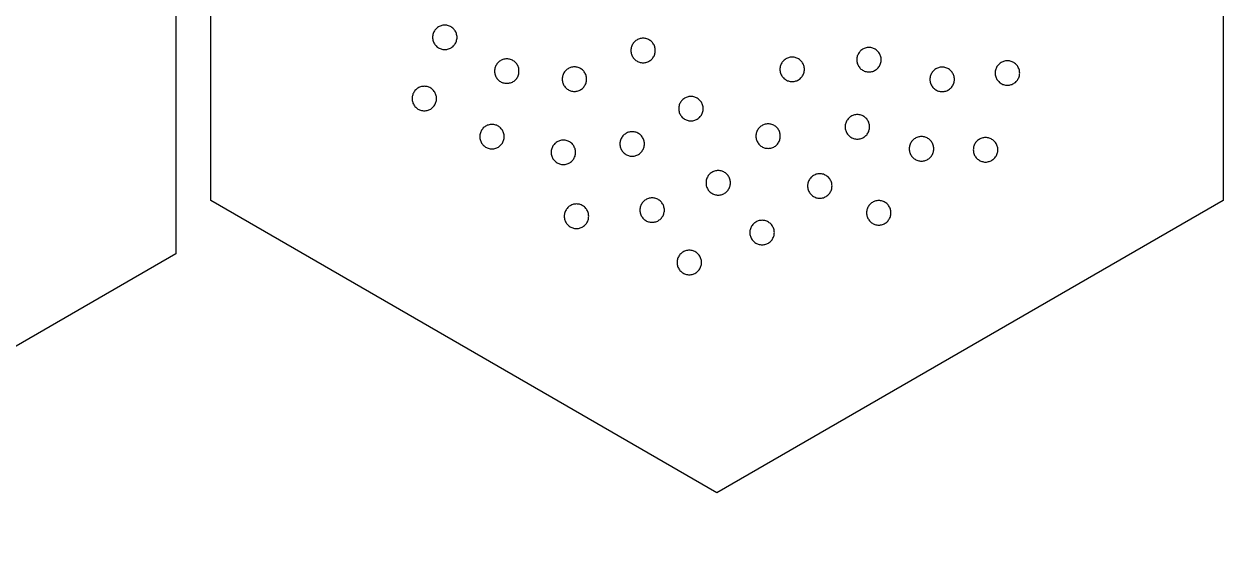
# Model space of a CAD drawing. Header units: millimetres. Extents: x 0 to 377, y 0 to 280.
# Drawn here: x 239.4 to 376.6, y 138.1 to 199.9 of the extents above; entities that cross this region are included whole.
import ezdxf

# ---------------------------------------------------------------- set-up
doc = ezdxf.new("R2010")
doc.units = ezdxf.units.MM
doc.layers.add('CUT', color=1, linetype='Continuous')

msp = doc.modelspace()

# ---------------------------------------------------------------- linework, layer by layer
at = {"layer": 'CUT'}
for points in [[(256.76, 173.6), (195.33, 138.13), (133.9, 173.6), (133.9, 244.53), (195.33, 280), (256.76, 244.53), (256.76, 173.6)], [(376.58, 179.7), (318.67, 146.27), (260.76, 179.7), (260.76, 246.57), (318.67, 280), (376.58, 246.57), (376.58, 179.7)], [(288.83, 197.84), (288.87, 197.95), (288.9, 198.05), (288.92, 198.16), (288.94, 198.27), (288.94, 198.38), (288.94, 198.49), (288.92, 198.6), (288.9, 198.71), (288.87, 198.81), (288.83, 198.92), (288.79, 199.01), (288.73, 199.11), (288.67, 199.2), (288.6, 199.29), (288.53, 199.37), (288.45, 199.44), (288.36, 199.51), (288.27, 199.57), (288.18, 199.63), (288.08, 199.67), (287.97, 199.71), (287.87, 199.74), (287.76, 199.76), (287.65, 199.78), (287.54, 199.78), (287.43, 199.78), (287.32, 199.76), (287.21, 199.74), (287.11, 199.71), (287, 199.67), (286.9, 199.63), (286.81, 199.57), (286.72, 199.51), (286.63, 199.44), (286.55, 199.37), (286.48, 199.29), (286.41, 199.2), (286.35, 199.11), (286.29, 199.01), (286.25, 198.92), (286.21, 198.81), (286.18, 198.71), (286.16, 198.6), (286.14, 198.49), (286.14, 198.38), (286.14, 198.27), (286.16, 198.16), (286.18, 198.05), (286.21, 197.95), (286.25, 197.84), (286.29, 197.74), (286.35, 197.65), (286.41, 197.56), (286.48, 197.47), (286.55, 197.39), (286.63, 197.31), (286.72, 197.25), (286.81, 197.19), (286.9, 197.13), (287, 197.09), (287.11, 197.05), (287.21, 197.02), (287.32, 197), (287.43, 196.98), (287.54, 196.98), (287.65, 196.98), (287.76, 197), (287.87, 197.02), (287.97, 197.05), (288.08, 197.09), (288.18, 197.13), (288.27, 197.19), (288.36, 197.25), (288.45, 197.31), (288.53, 197.39), (288.6, 197.47), (288.67, 197.56), (288.73, 197.65), (288.79, 197.74), (288.83, 197.84)], [(311.48, 196.24), (311.52, 196.34), (311.56, 196.44), (311.59, 196.55), (311.61, 196.66), (311.62, 196.77), (311.63, 196.88), (311.62, 196.99), (311.61, 197.1), (311.59, 197.2), (311.56, 197.31), (311.52, 197.41), (311.48, 197.51), (311.42, 197.61), (311.36, 197.7), (311.29, 197.79), (311.22, 197.87), (311.14, 197.94), (311.05, 198.01), (310.96, 198.07), (310.86, 198.12), (310.76, 198.17), (310.66, 198.21), (310.56, 198.24), (310.45, 198.26), (310.34, 198.27), (310.23, 198.28), (310.12, 198.27), (310.01, 198.26), (309.9, 198.24), (309.8, 198.21), (309.69, 198.17), (309.59, 198.12), (309.5, 198.07), (309.41, 198.01), (309.32, 197.94), (309.24, 197.87), (309.16, 197.79), (309.1, 197.7), (309.04, 197.61), (308.98, 197.51), (308.94, 197.41), (308.9, 197.31), (308.87, 197.2), (308.85, 197.1), (308.83, 196.99), (308.83, 196.88), (308.83, 196.77), (308.85, 196.66), (308.87, 196.55), (308.9, 196.44), (308.94, 196.34), (308.98, 196.24), (309.04, 196.15), (309.1, 196.05), (309.16, 195.97), (309.24, 195.89), (309.32, 195.81), (309.41, 195.74), (309.5, 195.68), (309.59, 195.63), (309.69, 195.58), (309.8, 195.55), (309.9, 195.52), (310.01, 195.49), (310.12, 195.48), (310.23, 195.48), (310.34, 195.48), (310.45, 195.49), (310.56, 195.52), (310.66, 195.55), (310.76, 195.58), (310.86, 195.63), (310.96, 195.68), (311.05, 195.74), (311.14, 195.81), (311.22, 195.89), (311.29, 195.97), (311.36, 196.05), (311.42, 196.15), (311.48, 196.24)], [(337.36, 195.28), (337.4, 195.39), (337.43, 195.49), (337.45, 195.6), (337.47, 195.71), (337.47, 195.82), (337.47, 195.93), (337.45, 196.04), (337.43, 196.15), (337.4, 196.25), (337.36, 196.35), (337.32, 196.45), (337.27, 196.55), (337.2, 196.64), (337.14, 196.73), (337.06, 196.81), (336.98, 196.88), (336.89, 196.95), (336.8, 197.01), (336.71, 197.07), (336.61, 197.11), (336.5, 197.15), (336.4, 197.18), (336.29, 197.2), (336.18, 197.21), (336.07, 197.22), (335.96, 197.21), (335.85, 197.2), (335.74, 197.18), (335.64, 197.15), (335.54, 197.11), (335.44, 197.07), (335.34, 197.01), (335.25, 196.95), (335.16, 196.88), (335.08, 196.81), (335.01, 196.73), (334.94, 196.64), (334.88, 196.55), (334.82, 196.45), (334.78, 196.35), (334.74, 196.25), (334.71, 196.15), (334.69, 196.04), (334.68, 195.93), (334.67, 195.82), (334.68, 195.71), (334.69, 195.6), (334.71, 195.49), (334.74, 195.39), (334.78, 195.28), (334.82, 195.18), (334.88, 195.09), (334.94, 195), (335.01, 194.91), (335.08, 194.83), (335.16, 194.75), (335.25, 194.69), (335.34, 194.63), (335.44, 194.57), (335.54, 194.53), (335.64, 194.49), (335.74, 194.46), (335.85, 194.44), (335.96, 194.42), (336.07, 194.42), (336.18, 194.42), (336.29, 194.44), (336.4, 194.46), (336.5, 194.49), (336.61, 194.53), (336.71, 194.57), (336.8, 194.63), (336.89, 194.69), (336.98, 194.75), (337.06, 194.83), (337.14, 194.91), (337.2, 195), (337.27, 195.09), (337.32, 195.18), (337.36, 195.28)], [(295.93, 193.98), (295.97, 194.08), (296, 194.19), (296.02, 194.3), (296.03, 194.41), (296.03, 194.52), (296.03, 194.63), (296.02, 194.74), (296, 194.84), (295.97, 194.95), (295.93, 195.05), (295.88, 195.15), (295.83, 195.25), (295.77, 195.34), (295.7, 195.43), (295.62, 195.51), (295.54, 195.58), (295.46, 195.65), (295.37, 195.71), (295.27, 195.76), (295.17, 195.81), (295.07, 195.85), (294.96, 195.88), (294.85, 195.9), (294.74, 195.91), (294.63, 195.92), (294.52, 195.91), (294.42, 195.9), (294.31, 195.88), (294.2, 195.85), (294.1, 195.81), (294, 195.76), (293.9, 195.71), (293.81, 195.65), (293.73, 195.58), (293.64, 195.51), (293.57, 195.43), (293.5, 195.34), (293.44, 195.25), (293.39, 195.15), (293.34, 195.05), (293.3, 194.95), (293.27, 194.84), (293.25, 194.74), (293.24, 194.63), (293.23, 194.52), (293.24, 194.41), (293.25, 194.3), (293.27, 194.19), (293.3, 194.08), (293.34, 193.98), (293.39, 193.88), (293.44, 193.79), (293.5, 193.69), (293.57, 193.61), (293.64, 193.53), (293.73, 193.45), (293.81, 193.38), (293.9, 193.32), (294, 193.27), (294.1, 193.22), (294.2, 193.19), (294.31, 193.16), (294.42, 193.13), (294.52, 193.12), (294.63, 193.12), (294.74, 193.12), (294.85, 193.13), (294.96, 193.16), (295.07, 193.19), (295.17, 193.22), (295.27, 193.27), (295.37, 193.32), (295.46, 193.38), (295.54, 193.45), (295.62, 193.53), (295.7, 193.61), (295.77, 193.69), (295.83, 193.79), (295.88, 193.88), (295.93, 193.98)], [(303.67, 193.06), (303.7, 193.17), (303.73, 193.27), (303.75, 193.38), (303.77, 193.49), (303.77, 193.6), (303.77, 193.71), (303.75, 193.82), (303.73, 193.93), (303.7, 194.03), (303.67, 194.14), (303.62, 194.24), (303.57, 194.33), (303.5, 194.42), (303.44, 194.51), (303.36, 194.59), (303.28, 194.66), (303.19, 194.73), (303.1, 194.79), (303.01, 194.85), (302.91, 194.89), (302.8, 194.93), (302.7, 194.96), (302.59, 194.98), (302.48, 195), (302.37, 195), (302.26, 195), (302.15, 194.98), (302.04, 194.96), (301.94, 194.93), (301.84, 194.89), (301.74, 194.85), (301.64, 194.79), (301.55, 194.73), (301.46, 194.66), (301.38, 194.59), (301.31, 194.51), (301.24, 194.42), (301.18, 194.33), (301.12, 194.24), (301.08, 194.14), (301.04, 194.03), (301.01, 193.93), (300.99, 193.82), (300.98, 193.71), (300.97, 193.6), (300.98, 193.49), (300.99, 193.38), (301.01, 193.27), (301.04, 193.17), (301.08, 193.06), (301.12, 192.96), (301.18, 192.87), (301.24, 192.78), (301.31, 192.69), (301.38, 192.61), (301.46, 192.54), (301.55, 192.47), (301.64, 192.41), (301.74, 192.35), (301.84, 192.31), (301.94, 192.27), (302.04, 192.24), (302.15, 192.22), (302.26, 192.2), (302.37, 192.2), (302.48, 192.2), (302.59, 192.22), (302.7, 192.24), (302.8, 192.27), (302.91, 192.31), (303.01, 192.35), (303.1, 192.41), (303.19, 192.47), (303.28, 192.54), (303.36, 192.61), (303.44, 192.69), (303.5, 192.78), (303.57, 192.87), (303.62, 192.96), (303.67, 193.06)], [(328.58, 194.18), (328.62, 194.28), (328.65, 194.39), (328.67, 194.5), (328.69, 194.61), (328.69, 194.72), (328.69, 194.83), (328.67, 194.94), (328.65, 195.04), (328.62, 195.15), (328.58, 195.25), (328.54, 195.35), (328.48, 195.45), (328.42, 195.54), (328.35, 195.63), (328.28, 195.71), (328.2, 195.78), (328.11, 195.85), (328.02, 195.91), (327.93, 195.96), (327.83, 196.01), (327.72, 196.05), (327.62, 196.08), (327.51, 196.1), (327.4, 196.11), (327.29, 196.12), (327.18, 196.11), (327.07, 196.1), (326.96, 196.08), (326.86, 196.05), (326.75, 196.01), (326.65, 195.96), (326.56, 195.91), (326.47, 195.85), (326.38, 195.78), (326.3, 195.71), (326.23, 195.63), (326.16, 195.54), (326.1, 195.45), (326.04, 195.35), (326, 195.25), (325.96, 195.15), (325.93, 195.04), (325.91, 194.94), (325.89, 194.83), (325.89, 194.72), (325.89, 194.61), (325.91, 194.5), (325.93, 194.39), (325.96, 194.28), (326, 194.18), (326.04, 194.08), (326.1, 193.99), (326.16, 193.89), (326.23, 193.81), (326.3, 193.73), (326.38, 193.65), (326.47, 193.58), (326.56, 193.52), (326.65, 193.47), (326.75, 193.42), (326.86, 193.39), (326.96, 193.36), (327.07, 193.33), (327.18, 193.32), (327.29, 193.32), (327.4, 193.32), (327.51, 193.33), (327.62, 193.36), (327.72, 193.39), (327.83, 193.42), (327.93, 193.47), (328.02, 193.52), (328.11, 193.58), (328.2, 193.65), (328.28, 193.73), (328.35, 193.81), (328.42, 193.89), (328.48, 193.99), (328.54, 194.08), (328.58, 194.18)], [(345.69, 192.94), (345.74, 193.04), (345.78, 193.14), (345.81, 193.25), (345.83, 193.35), (345.84, 193.46), (345.85, 193.57), (345.84, 193.68), (345.83, 193.79), (345.81, 193.9), (345.78, 194.01), (345.74, 194.11), (345.69, 194.21), (345.64, 194.3), (345.58, 194.4), (345.51, 194.48), (345.44, 194.56), (345.35, 194.64), (345.27, 194.71), (345.18, 194.77), (345.08, 194.82), (344.98, 194.87), (344.88, 194.9), (344.77, 194.93), (344.66, 194.96), (344.56, 194.97), (344.45, 194.97), (344.34, 194.97), (344.23, 194.96), (344.12, 194.93), (344.01, 194.9), (343.91, 194.87), (343.81, 194.82), (343.71, 194.77), (343.62, 194.71), (343.54, 194.64), (343.46, 194.56), (343.38, 194.48), (343.31, 194.4), (343.25, 194.3), (343.2, 194.21), (343.15, 194.11), (343.11, 194.01), (343.08, 193.9), (343.06, 193.79), (343.05, 193.68), (343.05, 193.57), (343.05, 193.46), (343.06, 193.35), (343.08, 193.25), (343.11, 193.14), (343.15, 193.04), (343.2, 192.94), (343.25, 192.84), (343.31, 192.75), (343.38, 192.66), (343.46, 192.58), (343.54, 192.51), (343.62, 192.44), (343.71, 192.38), (343.81, 192.33), (343.91, 192.28), (344.01, 192.24), (344.12, 192.21), (344.23, 192.19), (344.34, 192.18), (344.45, 192.17), (344.56, 192.18), (344.66, 192.19), (344.77, 192.21), (344.88, 192.24), (344.98, 192.28), (345.08, 192.33), (345.18, 192.38), (345.27, 192.44), (345.35, 192.51), (345.44, 192.58), (345.51, 192.66), (345.58, 192.75), (345.64, 192.84), (345.69, 192.94)], [(353.21, 193.76), (353.25, 193.87), (353.28, 193.97), (353.3, 194.08), (353.31, 194.19), (353.32, 194.3), (353.31, 194.41), (353.3, 194.52), (353.28, 194.63), (353.25, 194.73), (353.21, 194.83), (353.16, 194.93), (353.11, 195.03), (353.05, 195.12), (352.98, 195.21), (352.91, 195.29), (352.83, 195.36), (352.74, 195.43), (352.65, 195.49), (352.55, 195.55), (352.45, 195.59), (352.35, 195.63), (352.24, 195.66), (352.14, 195.68), (352.03, 195.69), (351.92, 195.7), (351.81, 195.69), (351.7, 195.68), (351.59, 195.66), (351.48, 195.63), (351.38, 195.59), (351.28, 195.55), (351.19, 195.49), (351.09, 195.43), (351.01, 195.36), (350.93, 195.29), (350.85, 195.21), (350.78, 195.12), (350.72, 195.03), (350.67, 194.93), (350.62, 194.83), (350.59, 194.73), (350.56, 194.63), (350.53, 194.52), (350.52, 194.41), (350.52, 194.3), (350.52, 194.19), (350.53, 194.08), (350.56, 193.97), (350.59, 193.87), (350.62, 193.76), (350.67, 193.66), (350.72, 193.57), (350.78, 193.48), (350.85, 193.39), (350.93, 193.31), (351.01, 193.23), (351.09, 193.17), (351.19, 193.1), (351.28, 193.05), (351.38, 193), (351.48, 192.97), (351.59, 192.94), (351.7, 192.92), (351.81, 192.9), (351.92, 192.9), (352.03, 192.9), (352.14, 192.92), (352.24, 192.94), (352.35, 192.97), (352.45, 193), (352.55, 193.05), (352.65, 193.1), (352.74, 193.17), (352.83, 193.23), (352.91, 193.31), (352.98, 193.39), (353.05, 193.48), (353.11, 193.57), (353.16, 193.66), (353.21, 193.76)], [(286.49, 190.84), (286.53, 190.95), (286.56, 191.05), (286.58, 191.16), (286.59, 191.27), (286.6, 191.38), (286.59, 191.49), (286.58, 191.6), (286.56, 191.7), (286.53, 191.81), (286.49, 191.91), (286.45, 192.01), (286.39, 192.11), (286.33, 192.2), (286.26, 192.29), (286.19, 192.37), (286.11, 192.44), (286.02, 192.51), (285.93, 192.57), (285.83, 192.63), (285.73, 192.67), (285.63, 192.71), (285.52, 192.74), (285.42, 192.76), (285.31, 192.77), (285.2, 192.78), (285.09, 192.77), (284.98, 192.76), (284.87, 192.74), (284.77, 192.71), (284.66, 192.67), (284.56, 192.63), (284.47, 192.57), (284.37, 192.51), (284.29, 192.44), (284.21, 192.37), (284.13, 192.29), (284.07, 192.2), (284, 192.11), (283.95, 192.01), (283.9, 191.91), (283.87, 191.81), (283.84, 191.7), (283.81, 191.6), (283.8, 191.49), (283.8, 191.38), (283.8, 191.27), (283.81, 191.16), (283.84, 191.05), (283.87, 190.95), (283.9, 190.84), (283.95, 190.74), (284, 190.65), (284.07, 190.56), (284.13, 190.47), (284.21, 190.39), (284.29, 190.31), (284.37, 190.25), (284.47, 190.18), (284.56, 190.13), (284.66, 190.08), (284.77, 190.05), (284.87, 190.02), (284.98, 190), (285.09, 189.98), (285.2, 189.98), (285.31, 189.98), (285.42, 190), (285.52, 190.02), (285.63, 190.05), (285.73, 190.08), (285.83, 190.13), (285.93, 190.18), (286.02, 190.25), (286.11, 190.31), (286.19, 190.39), (286.26, 190.47), (286.33, 190.56), (286.39, 190.65), (286.45, 190.74), (286.49, 190.84)], [(317, 189.68), (317.03, 189.79), (317.06, 189.89), (317.09, 190), (317.1, 190.11), (317.1, 190.22), (317.1, 190.33), (317.09, 190.44), (317.06, 190.55), (317.03, 190.65), (317, 190.76), (316.95, 190.86), (316.9, 190.95), (316.84, 191.04), (316.77, 191.13), (316.69, 191.21), (316.61, 191.28), (316.53, 191.35), (316.43, 191.41), (316.34, 191.47), (316.24, 191.51), (316.14, 191.55), (316.03, 191.58), (315.92, 191.6), (315.81, 191.62), (315.7, 191.62), (315.59, 191.62), (315.48, 191.6), (315.38, 191.58), (315.27, 191.55), (315.17, 191.51), (315.07, 191.47), (314.97, 191.41), (314.88, 191.35), (314.79, 191.28), (314.71, 191.21), (314.64, 191.13), (314.57, 191.04), (314.51, 190.95), (314.46, 190.86), (314.41, 190.76), (314.37, 190.65), (314.34, 190.55), (314.32, 190.44), (314.31, 190.33), (314.3, 190.22), (314.31, 190.11), (314.32, 190), (314.34, 189.89), (314.37, 189.79), (314.41, 189.68), (314.46, 189.58), (314.51, 189.49), (314.57, 189.4), (314.64, 189.31), (314.71, 189.23), (314.79, 189.16), (314.88, 189.09), (314.97, 189.03), (315.07, 188.97), (315.17, 188.93), (315.27, 188.89), (315.38, 188.86), (315.48, 188.84), (315.59, 188.82), (315.7, 188.82), (315.81, 188.82), (315.92, 188.84), (316.03, 188.86), (316.14, 188.89), (316.24, 188.93), (316.34, 188.97), (316.43, 189.03), (316.53, 189.09), (316.61, 189.16), (316.69, 189.23), (316.77, 189.31), (316.84, 189.4), (316.9, 189.49), (316.95, 189.58), (317, 189.68)], [(335.99, 187.5), (336.04, 187.6), (336.07, 187.71), (336.1, 187.81), (336.13, 187.92), (336.14, 188.03), (336.14, 188.14), (336.14, 188.25), (336.13, 188.36), (336.1, 188.47), (336.07, 188.57), (336.04, 188.68), (335.99, 188.78), (335.94, 188.87), (335.88, 188.96), (335.81, 189.05), (335.73, 189.13), (335.65, 189.2), (335.57, 189.27), (335.47, 189.33), (335.38, 189.39), (335.28, 189.43), (335.18, 189.47), (335.07, 189.5), (334.96, 189.52), (334.85, 189.54), (334.74, 189.54), (334.63, 189.54), (334.52, 189.52), (334.42, 189.5), (334.31, 189.47), (334.21, 189.43), (334.11, 189.39), (334.01, 189.33), (333.92, 189.27), (333.83, 189.2), (333.75, 189.13), (333.68, 189.05), (333.61, 188.96), (333.55, 188.87), (333.5, 188.78), (333.45, 188.68), (333.41, 188.57), (333.38, 188.47), (333.36, 188.36), (333.35, 188.25), (333.34, 188.14), (333.35, 188.03), (333.36, 187.92), (333.38, 187.81), (333.41, 187.71), (333.45, 187.6), (333.5, 187.5), (333.55, 187.41), (333.61, 187.32), (333.68, 187.23), (333.75, 187.15), (333.83, 187.08), (333.92, 187.01), (334.01, 186.95), (334.11, 186.89), (334.21, 186.85), (334.31, 186.81), (334.42, 186.78), (334.52, 186.76), (334.63, 186.74), (334.74, 186.74), (334.85, 186.74), (334.96, 186.76), (335.07, 186.78), (335.18, 186.81), (335.28, 186.85), (335.38, 186.89), (335.47, 186.95), (335.57, 187.01), (335.65, 187.08), (335.73, 187.15), (335.81, 187.23), (335.88, 187.32), (335.94, 187.41), (335.99, 187.5)], [(294.23, 186.49), (294.27, 186.59), (294.3, 186.7), (294.32, 186.8), (294.34, 186.91), (294.34, 187.02), (294.34, 187.13), (294.32, 187.24), (294.3, 187.35), (294.27, 187.46), (294.23, 187.56), (294.19, 187.66), (294.13, 187.75), (294.07, 187.85), (294.01, 187.93), (293.93, 188.01), (293.85, 188.09), (293.76, 188.16), (293.67, 188.22), (293.58, 188.27), (293.48, 188.32), (293.37, 188.35), (293.27, 188.38), (293.16, 188.41), (293.05, 188.42), (292.94, 188.42), (292.83, 188.42), (292.72, 188.41), (292.61, 188.38), (292.51, 188.35), (292.4, 188.32), (292.31, 188.27), (292.21, 188.22), (292.12, 188.16), (292.03, 188.09), (291.95, 188.01), (291.88, 187.93), (291.81, 187.85), (291.75, 187.75), (291.69, 187.66), (291.65, 187.56), (291.61, 187.46), (291.58, 187.35), (291.56, 187.24), (291.55, 187.13), (291.54, 187.02), (291.55, 186.91), (291.56, 186.8), (291.58, 186.7), (291.61, 186.59), (291.65, 186.49), (291.69, 186.39), (291.75, 186.29), (291.81, 186.2), (291.88, 186.11), (291.95, 186.03), (292.03, 185.96), (292.12, 185.89), (292.21, 185.83), (292.31, 185.78), (292.4, 185.73), (292.51, 185.69), (292.61, 185.66), (292.72, 185.64), (292.83, 185.63), (292.94, 185.62), (293.05, 185.63), (293.16, 185.64), (293.27, 185.66), (293.37, 185.69), (293.48, 185.73), (293.58, 185.78), (293.67, 185.83), (293.76, 185.89), (293.85, 185.96), (293.93, 186.03), (294.01, 186.11), (294.07, 186.2), (294.13, 186.29), (294.19, 186.39), (294.23, 186.49)], [(325.83, 186.54), (325.86, 186.65), (325.89, 186.75), (325.92, 186.86), (325.93, 186.97), (325.93, 187.08), (325.93, 187.19), (325.92, 187.3), (325.89, 187.41), (325.86, 187.51), (325.83, 187.62), (325.78, 187.72), (325.73, 187.81), (325.67, 187.9), (325.6, 187.99), (325.52, 188.07), (325.44, 188.15), (325.36, 188.21), (325.26, 188.27), (325.17, 188.33), (325.07, 188.37), (324.97, 188.41), (324.86, 188.44), (324.75, 188.46), (324.64, 188.48), (324.53, 188.48), (324.42, 188.48), (324.31, 188.46), (324.21, 188.44), (324.1, 188.41), (324, 188.37), (323.9, 188.33), (323.8, 188.27), (323.71, 188.21), (323.62, 188.15), (323.54, 188.07), (323.47, 187.99), (323.4, 187.9), (323.34, 187.81), (323.29, 187.72), (323.24, 187.62), (323.2, 187.51), (323.17, 187.41), (323.15, 187.3), (323.14, 187.19), (323.13, 187.08), (323.14, 186.97), (323.15, 186.86), (323.17, 186.75), (323.2, 186.65), (323.24, 186.54), (323.29, 186.45), (323.34, 186.35), (323.4, 186.26), (323.47, 186.17), (323.54, 186.09), (323.62, 186.02), (323.71, 185.95), (323.8, 185.89), (323.9, 185.83), (324, 185.79), (324.1, 185.75), (324.21, 185.72), (324.31, 185.7), (324.42, 185.69), (324.53, 185.68), (324.64, 185.69), (324.75, 185.7), (324.86, 185.72), (324.97, 185.75), (325.07, 185.79), (325.17, 185.83), (325.26, 185.89), (325.36, 185.95), (325.44, 186.02), (325.52, 186.09), (325.6, 186.17), (325.67, 186.26), (325.73, 186.35), (325.78, 186.45), (325.83, 186.54)], [(302.4, 184.69), (302.44, 184.79), (302.47, 184.9), (302.49, 185.01), (302.51, 185.12), (302.51, 185.23), (302.51, 185.34), (302.49, 185.45), (302.47, 185.55), (302.44, 185.66), (302.4, 185.76), (302.36, 185.86), (302.3, 185.96), (302.24, 186.05), (302.18, 186.14), (302.1, 186.22), (302.02, 186.29), (301.93, 186.36), (301.84, 186.42), (301.75, 186.47), (301.65, 186.52), (301.54, 186.56), (301.44, 186.59), (301.33, 186.61), (301.22, 186.62), (301.11, 186.63), (301, 186.62), (300.89, 186.61), (300.78, 186.59), (300.68, 186.56), (300.58, 186.52), (300.48, 186.47), (300.38, 186.42), (300.29, 186.36), (300.2, 186.29), (300.12, 186.22), (300.05, 186.14), (299.98, 186.05), (299.92, 185.96), (299.86, 185.86), (299.82, 185.76), (299.78, 185.66), (299.75, 185.55), (299.73, 185.45), (299.72, 185.34), (299.71, 185.23), (299.72, 185.12), (299.73, 185.01), (299.75, 184.9), (299.78, 184.79), (299.82, 184.69), (299.86, 184.59), (299.92, 184.5), (299.98, 184.4), (300.05, 184.32), (300.12, 184.24), (300.2, 184.16), (300.29, 184.09), (300.38, 184.03), (300.48, 183.98), (300.58, 183.93), (300.68, 183.9), (300.78, 183.87), (300.89, 183.84), (301, 183.83), (301.11, 183.83), (301.22, 183.83), (301.33, 183.84), (301.44, 183.87), (301.54, 183.9), (301.65, 183.93), (301.75, 183.98), (301.84, 184.03), (301.93, 184.09), (302.02, 184.16), (302.1, 184.24), (302.18, 184.32), (302.24, 184.4), (302.3, 184.5), (302.36, 184.59), (302.4, 184.69)], [(310.27, 185.65), (310.31, 185.75), (310.34, 185.86), (310.36, 185.97), (310.38, 186.08), (310.38, 186.19), (310.38, 186.3), (310.36, 186.41), (310.34, 186.51), (310.31, 186.62), (310.27, 186.72), (310.23, 186.82), (310.17, 186.92), (310.11, 187.01), (310.04, 187.1), (309.97, 187.18), (309.89, 187.25), (309.8, 187.32), (309.71, 187.38), (309.62, 187.43), (309.52, 187.48), (309.41, 187.52), (309.31, 187.55), (309.2, 187.57), (309.09, 187.58), (308.98, 187.59), (308.87, 187.58), (308.76, 187.57), (308.65, 187.55), (308.55, 187.52), (308.44, 187.48), (308.34, 187.43), (308.25, 187.38), (308.16, 187.32), (308.07, 187.25), (307.99, 187.18), (307.92, 187.1), (307.85, 187.01), (307.79, 186.92), (307.73, 186.82), (307.69, 186.72), (307.65, 186.62), (307.62, 186.51), (307.6, 186.41), (307.58, 186.3), (307.58, 186.19), (307.58, 186.08), (307.6, 185.97), (307.62, 185.86), (307.65, 185.75), (307.69, 185.65), (307.73, 185.55), (307.79, 185.46), (307.85, 185.36), (307.92, 185.28), (307.99, 185.2), (308.07, 185.12), (308.16, 185.05), (308.25, 184.99), (308.34, 184.94), (308.44, 184.89), (308.55, 184.86), (308.65, 184.83), (308.76, 184.8), (308.87, 184.79), (308.98, 184.79), (309.09, 184.79), (309.2, 184.8), (309.31, 184.83), (309.41, 184.86), (309.52, 184.89), (309.62, 184.94), (309.71, 184.99), (309.8, 185.05), (309.89, 185.12), (309.97, 185.2), (310.04, 185.28), (310.11, 185.36), (310.17, 185.46), (310.23, 185.55), (310.27, 185.65)], [(343.38, 185.09), (343.42, 185.19), (343.45, 185.3), (343.47, 185.41), (343.48, 185.52), (343.49, 185.63), (343.48, 185.74), (343.47, 185.84), (343.45, 185.95), (343.42, 186.06), (343.38, 186.16), (343.33, 186.26), (343.28, 186.36), (343.22, 186.45), (343.15, 186.53), (343.08, 186.62), (343, 186.69), (342.91, 186.76), (342.82, 186.82), (342.72, 186.87), (342.62, 186.92), (342.52, 186.96), (342.41, 186.99), (342.31, 187.01), (342.2, 187.02), (342.09, 187.03), (341.98, 187.02), (341.87, 187.01), (341.76, 186.99), (341.65, 186.96), (341.55, 186.92), (341.45, 186.87), (341.35, 186.82), (341.26, 186.76), (341.18, 186.69), (341.1, 186.62), (341.02, 186.53), (340.95, 186.45), (340.89, 186.36), (340.84, 186.26), (340.79, 186.16), (340.75, 186.06), (340.72, 185.95), (340.7, 185.84), (340.69, 185.74), (340.69, 185.63), (340.69, 185.52), (340.7, 185.41), (340.72, 185.3), (340.75, 185.19), (340.79, 185.09), (340.84, 184.99), (340.89, 184.89), (340.95, 184.8), (341.02, 184.72), (341.1, 184.64), (341.18, 184.56), (341.26, 184.49), (341.35, 184.43), (341.45, 184.38), (341.55, 184.33), (341.65, 184.29), (341.76, 184.26), (341.87, 184.24), (341.98, 184.23), (342.09, 184.23), (342.2, 184.23), (342.31, 184.24), (342.41, 184.26), (342.52, 184.29), (342.62, 184.33), (342.72, 184.38), (342.82, 184.43), (342.91, 184.49), (343, 184.56), (343.08, 184.64), (343.15, 184.72), (343.22, 184.8), (343.28, 184.89), (343.33, 184.99), (343.38, 185.09)], [(350.71, 184.98), (350.74, 185.09), (350.77, 185.19), (350.8, 185.3), (350.81, 185.41), (350.81, 185.52), (350.81, 185.63), (350.8, 185.74), (350.77, 185.85), (350.74, 185.95), (350.71, 186.06), (350.66, 186.16), (350.61, 186.25), (350.54, 186.34), (350.48, 186.43), (350.4, 186.51), (350.32, 186.58), (350.24, 186.65), (350.14, 186.71), (350.05, 186.77), (349.95, 186.81), (349.84, 186.85), (349.74, 186.88), (349.63, 186.9), (349.52, 186.92), (349.41, 186.92), (349.3, 186.92), (349.19, 186.9), (349.09, 186.88), (348.98, 186.85), (348.88, 186.81), (348.78, 186.77), (348.68, 186.71), (348.59, 186.65), (348.5, 186.58), (348.42, 186.51), (348.35, 186.43), (348.28, 186.34), (348.22, 186.25), (348.16, 186.16), (348.12, 186.06), (348.08, 185.95), (348.05, 185.85), (348.03, 185.74), (348.02, 185.63), (348.01, 185.52), (348.02, 185.41), (348.03, 185.3), (348.05, 185.19), (348.08, 185.09), (348.12, 184.98), (348.16, 184.88), (348.22, 184.79), (348.28, 184.7), (348.35, 184.61), (348.42, 184.53), (348.5, 184.46), (348.59, 184.39), (348.68, 184.33), (348.78, 184.27), (348.88, 184.23), (348.98, 184.19), (349.09, 184.16), (349.19, 184.14), (349.3, 184.12), (349.41, 184.12), (349.52, 184.12), (349.63, 184.14), (349.74, 184.16), (349.84, 184.19), (349.95, 184.23), (350.05, 184.27), (350.14, 184.33), (350.24, 184.39), (350.32, 184.46), (350.4, 184.53), (350.48, 184.61), (350.54, 184.7), (350.61, 184.79), (350.66, 184.88), (350.71, 184.98)], [(320.12, 181.2), (320.16, 181.3), (320.19, 181.41), (320.21, 181.51), (320.22, 181.62), (320.23, 181.73), (320.22, 181.84), (320.21, 181.95), (320.19, 182.06), (320.16, 182.17), (320.12, 182.27), (320.07, 182.37), (320.02, 182.47), (319.96, 182.56), (319.89, 182.64), (319.82, 182.72), (319.73, 182.8), (319.65, 182.87), (319.56, 182.93), (319.46, 182.98), (319.36, 183.03), (319.26, 183.07), (319.15, 183.1), (319.04, 183.12), (318.94, 183.13), (318.83, 183.13), (318.72, 183.13), (318.61, 183.12), (318.5, 183.1), (318.39, 183.07), (318.29, 183.03), (318.19, 182.98), (318.09, 182.93), (318, 182.87), (317.92, 182.8), (317.84, 182.72), (317.76, 182.64), (317.69, 182.56), (317.63, 182.47), (317.58, 182.37), (317.53, 182.27), (317.49, 182.17), (317.46, 182.06), (317.44, 181.95), (317.43, 181.84), (317.43, 181.73), (317.43, 181.62), (317.44, 181.51), (317.46, 181.41), (317.49, 181.3), (317.53, 181.2), (317.58, 181.1), (317.63, 181), (317.69, 180.91), (317.76, 180.82), (317.84, 180.74), (317.92, 180.67), (318, 180.6), (318.09, 180.54), (318.19, 180.49), (318.29, 180.44), (318.39, 180.4), (318.5, 180.37), (318.61, 180.35), (318.72, 180.34), (318.83, 180.33), (318.94, 180.34), (319.04, 180.35), (319.15, 180.37), (319.26, 180.4), (319.36, 180.44), (319.46, 180.49), (319.56, 180.54), (319.65, 180.6), (319.73, 180.67), (319.82, 180.74), (319.89, 180.82), (319.96, 180.91), (320.02, 181), (320.07, 181.1), (320.12, 181.2)], [(331.74, 180.84), (331.78, 180.94), (331.81, 181.05), (331.83, 181.16), (331.84, 181.27), (331.85, 181.38), (331.84, 181.49), (331.83, 181.59), (331.81, 181.7), (331.78, 181.81), (331.74, 181.91), (331.69, 182.01), (331.64, 182.11), (331.58, 182.2), (331.51, 182.29), (331.44, 182.37), (331.36, 182.44), (331.27, 182.51), (331.18, 182.57), (331.08, 182.62), (330.98, 182.67), (330.88, 182.71), (330.77, 182.74), (330.66, 182.76), (330.56, 182.77), (330.45, 182.78), (330.34, 182.77), (330.23, 182.76), (330.12, 182.74), (330.01, 182.71), (329.91, 182.67), (329.81, 182.62), (329.71, 182.57), (329.62, 182.51), (329.54, 182.44), (329.46, 182.37), (329.38, 182.29), (329.31, 182.2), (329.25, 182.11), (329.2, 182.01), (329.15, 181.91), (329.11, 181.81), (329.08, 181.7), (329.06, 181.59), (329.05, 181.49), (329.05, 181.38), (329.05, 181.27), (329.06, 181.16), (329.08, 181.05), (329.11, 180.94), (329.15, 180.84), (329.2, 180.74), (329.25, 180.64), (329.31, 180.55), (329.38, 180.47), (329.46, 180.39), (329.54, 180.31), (329.62, 180.24), (329.71, 180.18), (329.81, 180.13), (329.91, 180.08), (330.01, 180.04), (330.12, 180.01), (330.23, 179.99), (330.34, 179.98), (330.45, 179.98), (330.56, 179.98), (330.66, 179.99), (330.77, 180.01), (330.88, 180.04), (330.98, 180.08), (331.08, 180.13), (331.18, 180.18), (331.27, 180.24), (331.36, 180.31), (331.44, 180.39), (331.51, 180.47), (331.58, 180.55), (331.64, 180.64), (331.69, 180.74), (331.74, 180.84)], [(312.55, 178.08), (312.59, 178.19), (312.62, 178.29), (312.64, 178.4), (312.66, 178.51), (312.66, 178.62), (312.66, 178.73), (312.64, 178.84), (312.62, 178.95), (312.59, 179.05), (312.55, 179.16), (312.51, 179.26), (312.45, 179.35), (312.39, 179.44), (312.33, 179.53), (312.25, 179.61), (312.17, 179.68), (312.08, 179.75), (311.99, 179.81), (311.9, 179.87), (311.8, 179.91), (311.69, 179.95), (311.59, 179.98), (311.48, 180), (311.37, 180.02), (311.26, 180.02), (311.15, 180.02), (311.04, 180), (310.93, 179.98), (310.83, 179.95), (310.73, 179.91), (310.63, 179.87), (310.53, 179.81), (310.44, 179.75), (310.35, 179.68), (310.27, 179.61), (310.2, 179.53), (310.13, 179.44), (310.07, 179.35), (310.01, 179.26), (309.97, 179.16), (309.93, 179.05), (309.9, 178.95), (309.88, 178.84), (309.87, 178.73), (309.86, 178.62), (309.87, 178.51), (309.88, 178.4), (309.9, 178.29), (309.93, 178.19), (309.97, 178.08), (310.01, 177.98), (310.07, 177.89), (310.13, 177.8), (310.2, 177.71), (310.27, 177.63), (310.35, 177.56), (310.44, 177.49), (310.53, 177.43), (310.63, 177.37), (310.73, 177.33), (310.83, 177.29), (310.93, 177.26), (311.04, 177.24), (311.15, 177.22), (311.26, 177.22), (311.37, 177.22), (311.48, 177.24), (311.59, 177.26), (311.69, 177.29), (311.8, 177.33), (311.9, 177.37), (311.99, 177.43), (312.08, 177.49), (312.17, 177.56), (312.25, 177.63), (312.33, 177.71), (312.39, 177.8), (312.45, 177.89), (312.51, 177.98), (312.55, 178.08)], [(303.9, 177.38), (303.94, 177.48), (303.97, 177.59), (303.99, 177.7), (304, 177.81), (304.01, 177.92), (304, 178.03), (303.99, 178.13), (303.97, 178.24), (303.94, 178.35), (303.9, 178.45), (303.86, 178.55), (303.8, 178.65), (303.74, 178.74), (303.67, 178.82), (303.6, 178.91), (303.52, 178.98), (303.43, 179.05), (303.34, 179.11), (303.24, 179.16), (303.14, 179.21), (303.04, 179.25), (302.94, 179.28), (302.83, 179.3), (302.72, 179.31), (302.61, 179.32), (302.5, 179.31), (302.39, 179.3), (302.28, 179.28), (302.18, 179.25), (302.07, 179.21), (301.97, 179.16), (301.88, 179.11), (301.79, 179.05), (301.7, 178.98), (301.62, 178.91), (301.54, 178.82), (301.48, 178.74), (301.41, 178.65), (301.36, 178.55), (301.32, 178.45), (301.28, 178.35), (301.25, 178.24), (301.23, 178.13), (301.21, 178.03), (301.21, 177.92), (301.21, 177.81), (301.23, 177.7), (301.25, 177.59), (301.28, 177.48), (301.32, 177.38), (301.36, 177.28), (301.41, 177.18), (301.48, 177.09), (301.54, 177.01), (301.62, 176.93), (301.7, 176.85), (301.79, 176.78), (301.88, 176.72), (301.97, 176.67), (302.07, 176.62), (302.18, 176.58), (302.28, 176.55), (302.39, 176.53), (302.5, 176.52), (302.61, 176.52), (302.72, 176.52), (302.83, 176.53), (302.94, 176.55), (303.04, 176.58), (303.14, 176.62), (303.24, 176.67), (303.34, 176.72), (303.43, 176.78), (303.52, 176.85), (303.6, 176.93), (303.67, 177.01), (303.74, 177.09), (303.8, 177.18), (303.86, 177.28), (303.9, 177.38)], [(338.49, 177.77), (338.52, 177.88), (338.55, 177.98), (338.58, 178.09), (338.59, 178.2), (338.59, 178.31), (338.59, 178.42), (338.58, 178.53), (338.55, 178.64), (338.52, 178.74), (338.49, 178.84), (338.44, 178.94), (338.39, 179.04), (338.32, 179.13), (338.26, 179.22), (338.18, 179.3), (338.1, 179.37), (338.02, 179.44), (337.92, 179.5), (337.83, 179.56), (337.73, 179.6), (337.62, 179.64), (337.52, 179.67), (337.41, 179.69), (337.3, 179.7), (337.19, 179.71), (337.08, 179.7), (336.97, 179.69), (336.87, 179.67), (336.76, 179.64), (336.66, 179.6), (336.56, 179.56), (336.46, 179.5), (336.37, 179.44), (336.28, 179.37), (336.2, 179.3), (336.13, 179.22), (336.06, 179.13), (336, 179.04), (335.94, 178.94), (335.9, 178.84), (335.86, 178.74), (335.83, 178.64), (335.81, 178.53), (335.8, 178.42), (335.79, 178.31), (335.8, 178.2), (335.81, 178.09), (335.83, 177.98), (335.86, 177.88), (335.9, 177.77), (335.94, 177.67), (336, 177.58), (336.06, 177.49), (336.13, 177.4), (336.2, 177.32), (336.28, 177.24), (336.37, 177.18), (336.46, 177.12), (336.56, 177.06), (336.66, 177.02), (336.76, 176.98), (336.87, 176.95), (336.97, 176.93), (337.08, 176.91), (337.19, 176.91), (337.3, 176.91), (337.41, 176.93), (337.52, 176.95), (337.62, 176.98), (337.73, 177.02), (337.83, 177.06), (337.92, 177.12), (338.02, 177.18), (338.1, 177.24), (338.18, 177.32), (338.26, 177.4), (338.32, 177.49), (338.39, 177.58), (338.44, 177.67), (338.49, 177.77)], [(325.09, 175.41), (325.14, 175.51), (325.18, 175.62), (325.21, 175.72), (325.23, 175.83), (325.24, 175.94), (325.25, 176.05), (325.24, 176.16), (325.23, 176.27), (325.21, 176.38), (325.18, 176.48), (325.14, 176.58), (325.09, 176.68), (325.04, 176.78), (324.98, 176.87), (324.91, 176.96), (324.84, 177.04), (324.76, 177.11), (324.67, 177.18), (324.58, 177.24), (324.48, 177.3), (324.38, 177.34), (324.28, 177.38), (324.17, 177.41), (324.07, 177.43), (323.96, 177.44), (323.85, 177.45), (323.74, 177.44), (323.63, 177.43), (323.52, 177.41), (323.41, 177.38), (323.31, 177.34), (323.21, 177.3), (323.11, 177.24), (323.02, 177.18), (322.94, 177.11), (322.86, 177.04), (322.78, 176.96), (322.71, 176.87), (322.65, 176.78), (322.6, 176.68), (322.55, 176.58), (322.51, 176.48), (322.48, 176.38), (322.46, 176.27), (322.45, 176.16), (322.45, 176.05), (322.45, 175.94), (322.46, 175.83), (322.48, 175.72), (322.51, 175.62), (322.55, 175.51), (322.6, 175.41), (322.65, 175.32), (322.71, 175.23), (322.78, 175.14), (322.86, 175.06), (322.94, 174.98), (323.02, 174.92), (323.11, 174.85), (323.21, 174.8), (323.31, 174.75), (323.41, 174.72), (323.52, 174.69), (323.63, 174.67), (323.74, 174.65), (323.85, 174.65), (323.96, 174.65), (324.07, 174.67), (324.17, 174.69), (324.28, 174.72), (324.38, 174.75), (324.48, 174.8), (324.58, 174.85), (324.67, 174.92), (324.76, 174.98), (324.84, 175.06), (324.91, 175.14), (324.98, 175.23), (325.04, 175.32), (325.09, 175.41)], [(316.76, 171.99), (316.81, 172.09), (316.85, 172.19), (316.88, 172.3), (316.9, 172.41), (316.91, 172.52), (316.92, 172.63), (316.91, 172.74), (316.9, 172.85), (316.88, 172.95), (316.85, 173.06), (316.81, 173.16), (316.76, 173.26), (316.71, 173.36), (316.65, 173.45), (316.58, 173.54), (316.51, 173.62), (316.42, 173.69), (316.34, 173.76), (316.25, 173.82), (316.15, 173.87), (316.05, 173.92), (315.95, 173.96), (315.84, 173.99), (315.73, 174.01), (315.62, 174.02), (315.52, 174.03), (315.41, 174.02), (315.3, 174.01), (315.19, 173.99), (315.08, 173.96), (314.98, 173.92), (314.88, 173.87), (314.78, 173.82), (314.69, 173.76), (314.61, 173.69), (314.53, 173.62), (314.45, 173.54), (314.38, 173.45), (314.32, 173.36), (314.27, 173.26), (314.22, 173.16), (314.18, 173.06), (314.15, 172.95), (314.13, 172.85), (314.12, 172.74), (314.12, 172.63), (314.12, 172.52), (314.13, 172.41), (314.15, 172.3), (314.18, 172.19), (314.22, 172.09), (314.27, 171.99), (314.32, 171.89), (314.38, 171.8), (314.45, 171.72), (314.53, 171.64), (314.61, 171.56), (314.69, 171.49), (314.78, 171.43), (314.88, 171.38), (314.98, 171.33), (315.08, 171.29), (315.19, 171.27), (315.3, 171.24), (315.41, 171.23), (315.52, 171.23), (315.62, 171.23), (315.73, 171.24), (315.84, 171.27), (315.95, 171.29), (316.05, 171.33), (316.15, 171.38), (316.25, 171.43), (316.34, 171.49), (316.42, 171.56), (316.51, 171.64), (316.58, 171.72), (316.65, 171.8), (316.71, 171.89), (316.76, 171.99)]]:
    msp.add_lwpolyline(points, close=True, dxfattribs=at)

doc.saveas('drawing.dxf')
